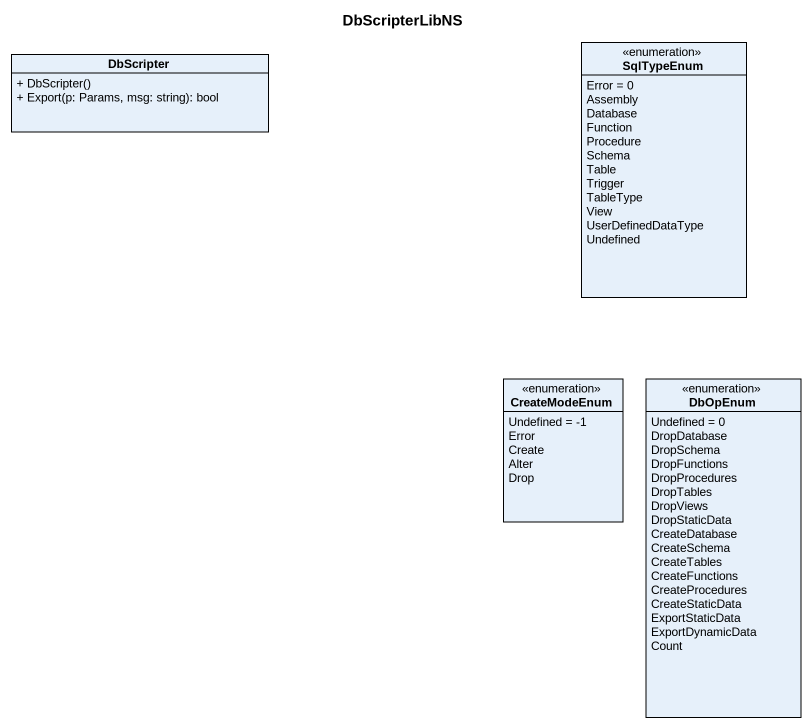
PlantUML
@startuml
title DbScripterLibNS
hide circle
hide empty members
skinparam classAttributeIconSize 0
enum SqlTypeEnum {
  Error = 0
  Assembly
  Database
  Function
  Procedure
  Schema
  Table
  Trigger
  TableType
  View
  UserDefinedDataType
  Undefined
}
class DbScripter {
  + DbScripter()
  + Export(p: Params, msg: string): bool
}
enum CreateModeEnum {
  Undefined = -1
  Error
  Create
  Alter
  Drop
}
enum DbOpEnum {
  Undefined = 0
  DropDatabase
  DropSchema
  DropFunctions
  DropProcedures
  DropTables
  DropViews
  DropStaticData
  CreateDatabase
  CreateSchema
  CreateTables
  CreateFunctions
  CreateProcedures
  CreateStaticData
  ExportStaticData
  ExportDynamicData
  Count
}
@enduml
